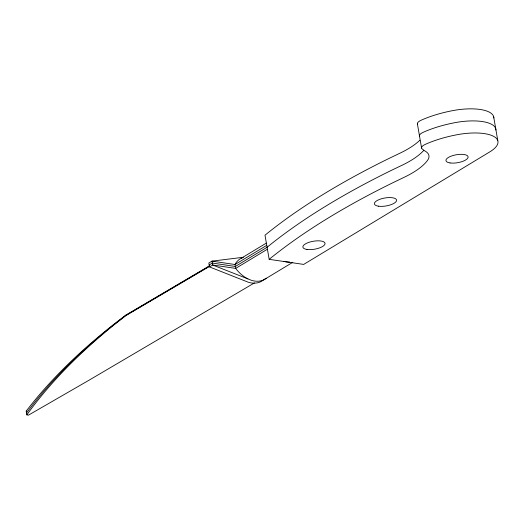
<?xml version="1.0" encoding="UTF-8"?>
<svg xmlns="http://www.w3.org/2000/svg" width="524" height="524" viewBox="0 0 524 524"><rect width="100%" height="100%" fill="white"/><g stroke="black" fill="none" stroke-linecap="round" stroke-linejoin="round"><path stroke-width="0.79" d="M26.534 412.984C39.863 394.945 54.876 378.21 70.864 362.497A1012.139 362.719 -9.8 0 1 113.472 324.965L125.688 315.455L209.567 266.068M26.213 411.144C39.66 393.459 54.732 377.064 70.72 361.658A1011.864 346.102 -10.9 0 1 113.413 324.631L125.649 315.219L209.521 265.832M254.454 282.901L88.818 380.332L28.447 415.159L26.855 414.831C40.06 396.432 55.013 379.356 71.009 363.342A1011.864 378.911 -8.7 0 1 113.525 325.293L125.734 315.69L209.607 266.303M209.174 264.974L212.325 263.068L235.342 266.461L267.083 247.263A640.518 229.545 -9.8 0 1 391.546 170.287L402.216 165.171A81.456 29.193 -9.8 0 0 423.746 150.401M243.385 257.271L211.991 261.129L208.84 263.035L209.508 266.913L212.659 265.006L235.676 268.399A28.466 19.591 58.8 0 0 247.944 278.906L251.33 280.281A28.466 19.591 58.8 0 0 266.343 278.224M241.368 258.188L266.212 243.169M266.749 245.33L235.007 264.522L211.991 261.129L212.659 265.006L247.944 278.906M267.417 249.201L235.676 268.399L235.007 264.522A28.466 19.591 58.8 0 1 242.743 257.605M263.834 279.816L292.818 262.288M269.166 259.334L303.691 264.417L489.776 151.895A37.473 13.428 -9.8 0 0 493.51 136.286A37.473 13.428 -9.8 0 0 457.118 134.714A61.138 21.91 -9.8 0 0 424.82 144.578A10.107 3.622 -9.8 0 0 422.337 149.091L425.036 151.043A35.92 12.871 -9.8 0 1 427.401 160.56A81.456 29.193 -9.8 0 1 404.305 177.236L393.629 182.359A640.518 229.545 -9.8 0 0 269.166 259.334L265 235.197A640.518 229.545 -9.8 0 1 389.463 158.222L400.133 153.106A81.456 29.193 -9.8 0 0 419.829 140.242M209.508 266.913L248.179 282.187A28.466 19.591 58.8 0 0 264.312 279.128M493.634 116.577L497.8 140.707M417.425 123.978L421.597 148.115M125.649 315.219L125.734 315.69M113.413 324.631L113.531 325.293M26.2 411.052L26.868 414.923M417.569 124.332A10.107 3.622 -9.8 0 1 420.654 120.448A61.138 21.91 -9.8 0 1 452.946 110.584A37.473 13.428 -9.8 0 1 493.837 117.966M419.659 136.397A10.107 3.622 -9.8 0 1 422.737 132.513A61.138 21.91 -9.8 0 1 455.029 122.649A37.473 13.428 -9.8 0 1 495.92 130.031M289.68 262.059A28.466 19.591 58.8 0 1 283.746 261.293M378.511 206.194A11.24 4.028 -9.8 0 0 396.458 200.961A11.24 4.028 -9.8 0 0 381.505 198.76A11.24 4.028 -9.8 0 0 378.511 206.194M306.985 249.444A11.24 4.028 -9.8 0 0 324.926 244.217A11.24 4.028 -9.8 0 0 309.979 242.009A11.24 4.028 -9.8 0 0 306.985 249.444M450.044 162.938A11.24 4.028 -9.8 0 0 467.984 157.711A11.24 4.028 -9.8 0 0 453.037 155.51A11.24 4.028 -9.8 0 0 450.044 162.938"/></g></svg>
